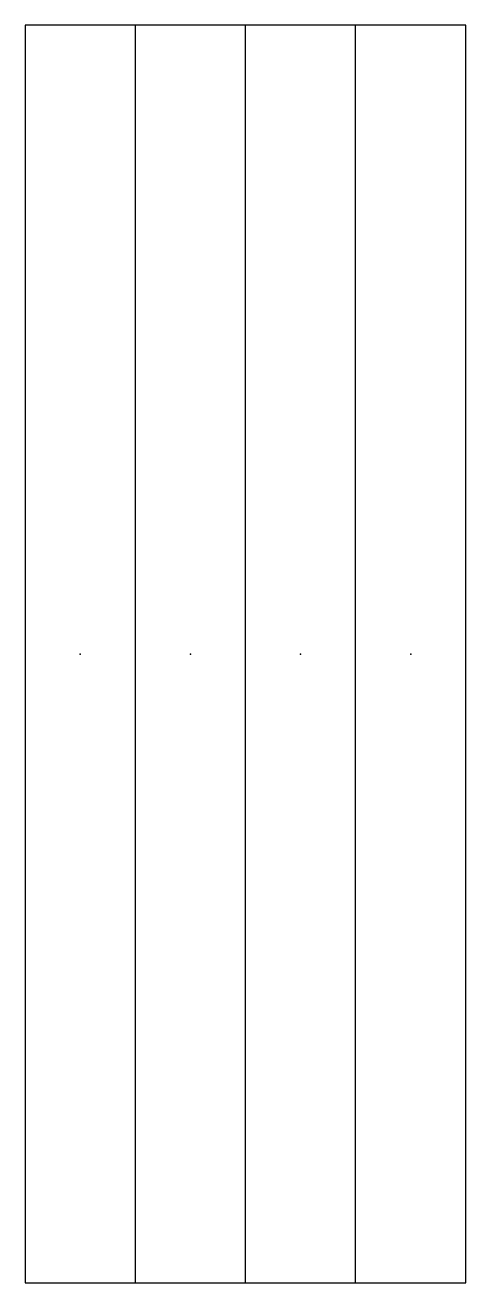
# Model space of a CAD drawing. Header units: metres. Extents: x 0 to 14000, y 0 to 40000.
import ezdxf

# ---------------------------------------------------------------- set-up
doc = ezdxf.new("R2010")
doc.units = ezdxf.units.M

msp = doc.modelspace()

# ---------------------------------------------------------------- linework, layer by layer
at = {"color": 7}
for p, q in [((3500, 40000), (0, 40000)), ((0, 40000), (0, 0)), ((7000, 40000), (3500, 40000)), ((3500, 0), (3500, 40000)), ((10500, 40000), (7000, 40000)), ((7000, 0), (7000, 40000)), ((14000, 40000), (10500, 40000)), ((10500, 0), (10500, 40000)), ((14000, 0), (14000, 40000)), ((0, 0), (3500, 0)), ((3500, 0), (7000, 0)), ((7000, 0), (10500, 0)), ((10500, 0), (14000, 0))]:
    msp.add_line(p, q, dxfattribs=at)
at = {"color": 1}
msp.add_point((1750, 20000), dxfattribs=at)
at = {"color": 3}
msp.add_point((5250, 20000), dxfattribs=at)
at = {"color": 5}
msp.add_point((8750, 20000), dxfattribs=at)
at = {"color": 2}
msp.add_point((12250, 20000), dxfattribs=at)
at = {"layer": 'BUS_START', "color": 7}
msp.add_line((7000, 5000), (7000, 15000), dxfattribs=at)

doc.saveas('drawing.dxf')
